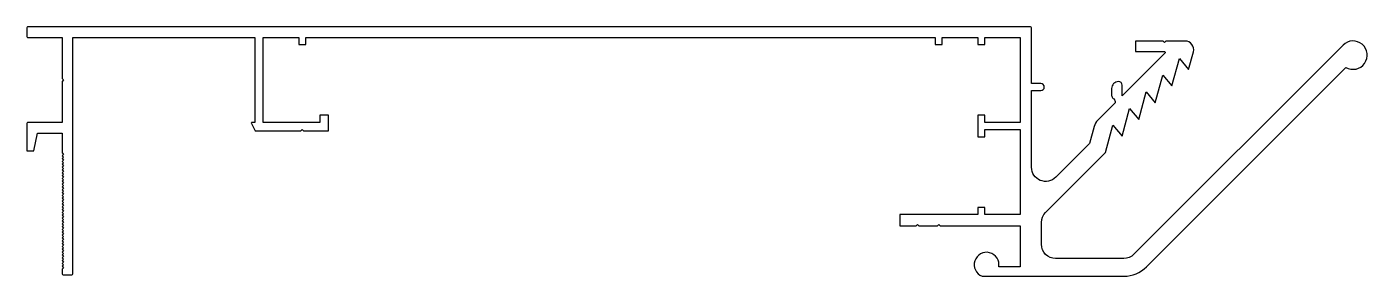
# Model space of a CAD drawing. Extents: x 1064 to 1253, y 546 to 581.
import ezdxf

# ---------------------------------------------------------------- set-up
doc = ezdxf.new("R2010")
doc.units = 0
doc.layers.add('ANA_CIZGI', color=1, linetype='CONTINUOUS')

msp = doc.modelspace()

# ---------------------------------------------------------------- linework, layer by layer
at = {"layer": 'ANA_CIZGI', "color": 0}
msp.add_lwpolyline([(1250.19, 575.34, 2.039508), (1249.79, 578.48), (1220.26, 548.95, -0.198912), (1218.84, 548.36), (1209.2, 548.36, -0.414214), (1207.2, 550.36), (1207.2, 553.45, -0.198912), (1207.79, 554.86), (1216.23, 563.3), (1217.29, 567.19), (1218.58, 565.65), (1219.64, 569.54), (1220.93, 568), (1221.99, 571.89), (1223.28, 570.35), (1224.34, 574.24), (1225.63, 572.71), (1226.69, 576.59), (1227.98, 575.06), (1228.66, 577.54, 0.49453), (1227.5, 579.06), (1224.78, 579.06), (1224.58, 578.86), (1224.38, 579.06), (1220.57, 579.06, 0.414214), (1220.47, 578.96), (1220.47, 577.66, 0.414214), (1220.57, 577.56), (1224.59, 577.56, -0.668179), (1224.66, 577.39), (1218.6, 571.34), (1218.6, 572.84, 0.414214), (1218.1, 573.34, 0.414214), (1217.1, 572.34), (1217.1, 571.39, 0.267949), (1217.35, 570.96, -0.267949), (1217.6, 570.52), (1217.6, 570.34), (1215.16, 567.89, 0.13052), (1214.64, 567), (1213.99, 564.6), (1209.22, 559.83, -0.668179), (1205.8, 561.24), (1205.8, 572.06), (1207.1, 572.06, 1), (1207.1, 573.06), (1205.8, 573.06), (1205.8, 580.86, 0.414214), (1205.6, 581.06), (1064.11, 581.06, 0.414214), (1063.91, 580.86), (1063.91, 579.76, 0.414214), (1064.11, 579.56), (1068.91, 579.56), (1068.91, 573.76), (1069.11, 573.56), (1068.91, 573.36), (1068.91, 567.56), (1064.11, 567.56, 0.414214), (1063.91, 567.36), (1063.91, 563.56), (1064.91, 563.56), (1065.41, 566.06), (1068.91, 566.06), (1068.91, 563.26), (1069.11, 563.06), (1068.91, 562.86), (1069.11, 562.66), (1068.91, 562.46), (1069.11, 562.26), (1068.91, 562.06), (1069.11, 561.86), (1068.91, 561.66), (1069.11, 561.46), (1068.91, 561.26), (1069.11, 561.06), (1068.91, 560.86), (1069.11, 560.66), (1068.91, 560.46), (1069.11, 560.26), (1068.91, 560.06), (1069.11, 559.86), (1068.91, 559.66), (1069.11, 559.46), (1068.91, 559.26), (1069.11, 559.06), (1068.91, 558.86), (1069.11, 558.66), (1068.91, 558.46), (1069.11, 558.26), (1068.91, 558.06), (1069.11, 557.86), (1068.91, 557.66), (1069.11, 557.46), (1068.91, 557.26), (1069.11, 557.06), (1068.91, 556.86), (1069.11, 556.66), (1068.91, 556.46), (1069.11, 556.26), (1068.91, 556.06), (1069.11, 555.86), (1068.91, 555.66), (1069.11, 555.46), (1068.91, 555.26), (1069.11, 555.06), (1068.91, 554.86), (1069.11, 554.66), (1068.91, 554.46), (1069.11, 554.26), (1068.91, 554.06), (1069.11, 553.86), (1068.91, 553.66), (1069.11, 553.46), (1068.91, 553.26), (1069.11, 553.06), (1068.91, 552.86), (1069.11, 552.66), (1068.91, 552.46), (1069.11, 552.26), (1068.91, 552.06), (1069.11, 551.86), (1068.91, 551.66), (1069.11, 551.46), (1068.91, 551.26), (1069.11, 551.06), (1068.91, 550.86), (1069.11, 550.66), (1068.91, 550.46), (1069.11, 550.26), (1068.91, 550.06), (1069.11, 549.86), (1068.91, 549.66), (1069.11, 549.46), (1068.91, 549.26), (1069.11, 549.06), (1068.91, 548.86), (1069.11, 548.66), (1068.91, 548.46), (1069.11, 548.26), (1068.91, 548.06), (1069.11, 547.86), (1068.91, 547.66), (1069.11, 547.46), (1068.91, 547.26), (1069.11, 547.06), (1068.91, 546.86), (1068.91, 546.26, 0.414214), (1069.11, 546.06), (1070.21, 546.06, 0.414214), (1070.41, 546.26), (1070.41, 579.56), (1096.11, 579.56), (1096.11, 567.56), (1095.71, 567.56, 0.57735), (1095.63, 567.41), (1096.18, 566.36), (1102.61, 566.36), (1102.81, 566.56), (1103.01, 566.36), (1106.51, 566.36), (1106.51, 568.61), (1105.31, 568.61), (1105.31, 567.56), (1097.31, 567.56), (1097.31, 579.56), (1102.31, 579.56), (1102.31, 578.56), (1103.31, 578.56), (1103.31, 579.56), (1192.2, 579.56), (1192.2, 578.56), (1193.2, 578.56), (1193.2, 579.56), (1198.2, 579.56), (1198.2, 578.56), (1199.2, 578.56), (1199.2, 579.56), (1204.2, 579.56), (1204.2, 567.56), (1199.2, 567.56), (1199.2, 568.61), (1198.2, 568.61), (1198.2, 565.51), (1199.2, 565.51), (1199.2, 566.56), (1204.2, 566.56), (1204.2, 554.56), (1199.2, 554.56), (1199.2, 555.56), (1198.2, 555.56), (1198.2, 554.56), (1187.2, 554.56), (1187.2, 552.96), (1189.5, 552.96), (1189.7, 553.16), (1189.9, 552.96), (1192.5, 552.96), (1192.7, 553.16), (1192.9, 552.96), (1204.2, 552.96), (1204.2, 547.16), (1201.17, 547.16, 2.133028), (1198.82, 545.86), (1218.84, 545.86, 0.198912), (1222.03, 547.18)], format="xyb", close=True, dxfattribs=at)

doc.saveas('drawing.dxf')
